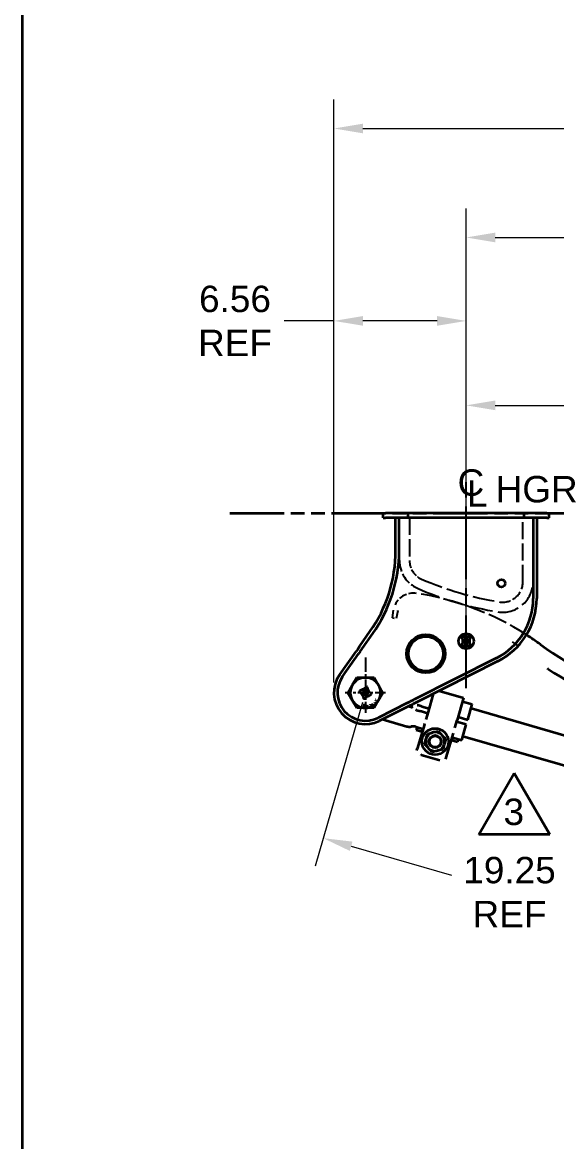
# Model space of a CAD drawing. Header units: inches. Extents: x 0 to 267, y 0 to 172.
# Drawn here: x 7.6 to 34.1, y 56.7 to 112.3 of the extents above; entities that cross this region are included whole.
import ezdxf
from ezdxf.enums import TextEntityAlignment as Align

# ---------------------------------------------------------------- set-up
doc = ezdxf.new("R2010")
doc.units = ezdxf.units.IN
doc.header["$LTSCALE"] = 8
doc.header["$MEASUREMENT"] = 0
for name, pattern in [('CHAIN', [0.7087, 0.4724, -0.0591, 0.1181, -0.0591]), ('DASHED', [0.2067, 0.1654, -0.0413]), ('DOUBLE_DASH_CHAIN', [1.2403, 0.6614, -0.0827, 0.1654, -0.0827, 0.1654, -0.0827])]:
    doc.linetypes.add(name, pattern=pattern)
for name, color, linetype, lineweight in [('Center Mark(Hutchens)', 7, 'Continuous', 25), ('Centerline(Hutchens)', 7, 'Continuous', 25), ('Dimensions(Hutchens)', 7, 'Continuous', 25), ('Hidden Edges(Hutchens)', 7, 'DASHED', 25), ('Phantom Lines(Hutchens)', 7, 'DOUBLE_DASH_CHAIN', 70), ('Sketch Geometry(Hutchens)', 7, 'Continuous', 35), ('Symbols(Hutchens)', 7, 'Continuous', 25), ('Visible Edges(Hutchens)', 7, 'Continuous', 35)]:
    doc.layers.add(name, color=color, linetype=linetype, lineweight=lineweight)
doc.styles.add('Hutchens .164', font='ARIAL.TTF')
doc.styles.add('Hutchens .180', font='ARIAL.TTF')
doc.dimstyles.new('HUTCHENS STD DIM X.XX', dxfattribs={"dimscale": 8, "dimtxt": 0.164, "dimasz": 0.18, "dimexe": 0.18, "dimexo": 0.0625, "dimgap": 0.09, "dimtad": 0, "dimtih": 1, "dimtoh": 1, "dimrnd": 1e-08, "dimzin": 4, "dimdsep": 46, "dimtxsty": 'Hutchens .164', "dimcen": 0.09, "dimclrd": 211, "dimclre": 211, "dimclrt": 7, "dimadec": 0, "dimazin": 1, "dimtfac": 0.762195, "dimtofl": 0, "dimtmove": 0, "dimatfit": 3, "dimfxl": 0, "dimtolj": 1, "dimtzin": 0, "dimlwd": 9, "dimlwe": 9, "dimarcsym": 0})

# ---------------------------------------------------------------- blocks, each defined once
blk = doc.blocks.new('Borders D-SIZE')
at = {"layer": 'Sketch Geometry(Hutchens)'}
blk.add_line((0.9537, 0.5117), (0.9537, 21.4797), dxfattribs=at)
at = {"layer": 'Symbols(Hutchens)', "color": 7}
for tag, height, style, p in [('PART_NO', 0.164, 'Hutchens .164', (33.0853, 2.8866)), ('Sheet_number', 0.164, 'Hutchens .164', (33.1339, 1.1147)), ('REV', 0.18, 'Hutchens .180', (33.0853, 1.5662)), ('SHTS_(TOTAL)', 0.164, 'Hutchens .164', (33.1339, 0.6452))]:
    blk.add_attdef(tag, text='', height=height, rotation=270, dxfattribs=dict(at, style=style)).set_placement(p, align=Align.MIDDLE_CENTER)
blk = doc.blocks.new('CL HGR')
at = {"layer": 'Symbols(Hutchens)', "color": 7, "char_height": 0.164, "attachment_point": 5, "style": 'Hutchens .164'}
for s, insert in [('C', (0.0294, -0.0028)), ('L', (0.068, -0.0698)), ('HGR', (0.4373, -0.044))]:
    blk.add_mtext(s, dxfattribs=dict(at, insert=insert))
blk = doc.blocks.new('*D36')
at = {"layer": 'Defpoints', "color": 0, "linetype": 'Continuous'}
for p in [(48.525, 93.288), (29.653, 89.467), (48.525, 72.033)]:
    blk.add_point(p, dxfattribs=at)
at = {"layer": 'Dimensions(Hutchens)', "color": 211, "linetype": 'Continuous', "lineweight": 9}
for p, q in [((29.653, 89.967), (29.653, 94.728)), ((48.525, 72.533), (48.525, 94.728)), ((31.093, 93.288), (36.219, 93.288)), ((47.085, 93.288), (41.959, 93.288))]:
    blk.add_line(p, q, dxfattribs=at)
at = {"layer": 'Dimensions(Hutchens)', "color": 211, "linetype": 'Continuous'}
for points in [[(31.093, 93.528), (31.093, 93.048), (29.653, 93.288)], [(47.085, 93.528), (47.085, 93.048), (48.525, 93.288)]]:
    blk.add_solid(points, dxfattribs=at)
at = {"layer": 'Dimensions(Hutchens)', "color": 7, "linetype": 'Continuous', "lineweight": 9, "insert": (39.089, 93.288), "char_height": 1.312, "attachment_point": 5, "style": 'Hutchens .164'}
blk.add_mtext('\\A1;19.00\\PREF', dxfattribs=at)
blk = doc.blocks.new('*D45')
at = {"layer": 'Defpoints', "color": 0, "linetype": 'Continuous'}
for p in [(24.653, 79.013), (43.143, 73.656), (22.56, 71.787)]:
    blk.add_point(p, dxfattribs=at)
at = {"layer": 'Dimensions(Hutchens)', "color": 211, "linetype": 'Continuous', "lineweight": 9}
for p, q in [((24.514, 78.532), (22.159, 70.404)), ((43.004, 73.175), (40.649, 65.047)), ((23.943, 71.386), (28.928, 69.942)), ((39.666, 66.831), (34.681, 68.275))]:
    blk.add_line(p, q, dxfattribs=at)
at = {"layer": 'Dimensions(Hutchens)', "color": 211, "linetype": 'Continuous'}
for points in [[(24.01, 71.617), (23.876, 71.156), (22.56, 71.787)], [(39.733, 67.061), (39.599, 66.6), (41.049, 66.43)]]:
    blk.add_solid(points, dxfattribs=at)
at = {"layer": 'Dimensions(Hutchens)', "color": 7, "linetype": 'Continuous', "lineweight": 9, "insert": (31.804, 69.108), "char_height": 1.312, "attachment_point": 5, "style": 'Hutchens .164'}
blk.add_mtext('\\A1;19.25\\PREF', dxfattribs=at)
blk = doc.blocks.new('*D52')
at = {"layer": 'Defpoints', "color": 0, "linetype": 'Continuous'}
for p in [(23.091, 97.483), (23.091, 79.013), (29.653, 79.243)]:
    blk.add_point(p, dxfattribs=at)
at = {"layer": 'Dimensions(Hutchens)', "color": 211, "linetype": 'Continuous', "lineweight": 9}
for p, q in [((23.091, 79.513), (23.091, 98.923)), ((29.653, 79.743), (29.653, 98.923)), ((23.091, 97.483), (20.619, 97.483)), ((28.213, 97.483), (24.531, 97.483))]:
    blk.add_line(p, q, dxfattribs=at)
at = {"layer": 'Dimensions(Hutchens)', "color": 211, "linetype": 'Continuous'}
for points in [[(24.531, 97.723), (24.531, 97.243), (23.091, 97.483)], [(28.213, 97.723), (28.213, 97.243), (29.653, 97.483)]]:
    blk.add_solid(points, dxfattribs=at)
at = {"layer": 'Dimensions(Hutchens)', "color": 7, "linetype": 'Continuous', "lineweight": 9, "insert": (18.18, 97.483), "char_height": 1.312, "attachment_point": 5, "style": 'Hutchens .164'}
blk.add_mtext('\\A1;6.56\\PREF', dxfattribs=at)
blk = doc.blocks.new('*D53')
at = {"layer": 'Defpoints', "color": 0, "linetype": 'Continuous'}
for p in [(84.653, 101.627), (84.653, 89.782), (29.653, 89.467)]:
    blk.add_point(p, dxfattribs=at)
at = {"layer": 'Dimensions(Hutchens)', "color": 211, "linetype": 'Continuous', "lineweight": 9}
for p, q in [((29.653, 89.967), (29.653, 103.067)), ((84.653, 90.282), (84.653, 103.067)), ((31.093, 101.627), (54.96, 101.627)), ((83.213, 101.627), (59.347, 101.627))]:
    blk.add_line(p, q, dxfattribs=at)
at = {"layer": 'Dimensions(Hutchens)', "color": 211, "linetype": 'Continuous'}
for points in [[(31.093, 101.867), (31.093, 101.387), (29.653, 101.627)], [(83.213, 101.867), (83.213, 101.387), (84.653, 101.627)]]:
    blk.add_solid(points, dxfattribs=at)
at = {"layer": 'Dimensions(Hutchens)', "color": 7, "linetype": 'Continuous', "lineweight": 9, "insert": (57.153, 101.627), "char_height": 1.312, "attachment_point": 5, "style": 'Hutchens .164'}
blk.add_mtext('\\A1; "A"', dxfattribs=at)
blk = doc.blocks.new('*D57')
at = {"layer": 'Defpoints', "color": 0, "linetype": 'Continuous'}
for p in [(23.091, 107.041), (218.091, 92.727), (23.091, 79.013)]:
    blk.add_point(p, dxfattribs=at)
at = {"layer": 'Dimensions(Hutchens)', "color": 211, "linetype": 'Continuous', "lineweight": 9}
for p, q in [((23.091, 79.513), (23.091, 108.481)), ((218.091, 93.227), (218.091, 108.481)), ((24.531, 107.041), (110.028, 107.041)), ((216.651, 107.041), (130.494, 107.041))]:
    blk.add_line(p, q, dxfattribs=at)
at = {"layer": 'Dimensions(Hutchens)', "color": 211, "linetype": 'Continuous'}
for points in [[(24.531, 107.281), (24.531, 106.801), (23.091, 107.041)], [(216.651, 107.281), (216.651, 106.801), (218.091, 107.041)]]:
    blk.add_solid(points, dxfattribs=at)
at = {"layer": 'Dimensions(Hutchens)', "color": 7, "linetype": 'Continuous', "lineweight": 9, "insert": (120.261, 107.041), "char_height": 1.312, "attachment_point": 5, "style": 'Hutchens .164'}
blk.add_mtext('\\A1; "E" REC CLEARANCE', dxfattribs=at)
blk = doc.blocks.new('FLAG')
at = {"layer": 'Sketch Geometry(Hutchens)'}
for p, q in [((-0.22, -0.1905), (0, 0.1905)), ((0, 0.1905), (0.22, -0.1905)), ((0.22, -0.1905), (-0.22, -0.1905))]:
    blk.add_line(p, q, dxfattribs=at)
at = {"layer": 'Symbols(Hutchens)', "color": 7, "style": 'Hutchens .164'}
blk.add_attdef('NO:', text='', height=0.164, dxfattribs=at).set_placement((-0.0034, -0.0497), align=Align.MIDDLE_CENTER)

msp = doc.modelspace()

# ---------------------------------------------------------------- linework, layer by layer
at = {"layer": 'Center Mark(Hutchens)', "linetype": 'CHAIN', "ltscale": 0.190971}
msp.add_line((24.6531, 80.7641), (24.6531, 78.0125), dxfattribs=at)
at = {"layer": 'Center Mark(Hutchens)', "linetype": 'CHAIN', "ltscale": 0.138781}
msp.add_line((25.6531, 79.0125), (23.6531, 79.0125), dxfattribs=at)
at = {"layer": 'Centerline(Hutchens)', "linetype": 'CHAIN', "ltscale": 0.954115}
msp.add_line((29.6531, 79.243), (29.6531, 89.467), dxfattribs=at)
at = {"layer": 'Hidden Edges(Hutchens)', "ltscale": 0.642537}
for p, q in [((26.3406, 85.575), (26.3406, 87.7)), ((26.8406, 87.7), (26.8406, 85.575)), ((32.4656, 84.5125), (32.4656, 87.7)), ((32.9656, 87.7), (32.9656, 84.5125))]:
    msp.add_line(p, q, dxfattribs=at)
at = {"layer": 'Hidden Edges(Hutchens)', "ltscale": 0.299877}
msp.add_line((25.9889, 82.7364), (26.047, 83.1159), dxfattribs=at)
at = {"layer": 'Hidden Edges(Hutchens)', "ltscale": 0.298367}
msp.add_line((26.2585, 83.0796), (26.1767, 82.7077), dxfattribs=at)
at = {"layer": 'Hidden Edges(Hutchens)', "ltscale": 0.001489}
msp.add_line((26.2595, 83.0834), (26.2585, 83.0796), dxfattribs=at)
at = {"layer": 'Hidden Edges(Hutchens)', "ltscale": 0.045142}
msp.add_line((25.9889, 82.7364), (26.1767, 82.7077), dxfattribs=at)
at = {"layer": 'Hidden Edges(Hutchens)', "ltscale": 0.101732, "flags": 128}
msp.add_lwpolyline([(26.1287, 83.3837), (26.1234, 83.3721)], dxfattribs=at)
at = {"layer": 'Hidden Edges(Hutchens)', "ltscale": 0.089693, "flags": 128}
msp.add_lwpolyline([(26.2595, 83.0834), (26.2612, 83.0896)], dxfattribs=at)
at = {"layer": 'Hidden Edges(Hutchens)', "ltscale": 0.665582, "flags": 128}
msp.add_lwpolyline([(32.2371, 81.3394), (31.9491, 81.5463)], dxfattribs=at)
at = {"layer": 'Hidden Edges(Hutchens)', "ltscale": 0.413586}
msp.add_arc((27.8406, 85.575), 1.5, 180, 246.36914, dxfattribs=at)
at = {"layer": 'Hidden Edges(Hutchens)', "ltscale": 0.275691}
msp.add_arc((27.8406, 85.575), 1, 180, 246.36914, dxfattribs=at)
at = {"layer": 'Hidden Edges(Hutchens)', "ltscale": 0.814862}
msp.add_arc((33.8031, 99.2027), 15.875, 246.36914, 260.95878, dxfattribs=at)
at = {"layer": 'Hidden Edges(Hutchens)', "ltscale": 0.784015}
msp.add_arc((31.4656, 84.5125), 1.5, 260.95878, 0, dxfattribs=at)
at = {"layer": 'Hidden Edges(Hutchens)', "ltscale": 0.411456}
msp.add_arc((31.4656, 84.5125), 1, 260.95878, 0, dxfattribs=at)
at = {"layer": 'Hidden Edges(Hutchens)', "ltscale": 0.306081}
msp.add_arc((27.0349, 82.9608), 1, 81.30042, 154.98301, dxfattribs=at)
at = {"layer": 'Hidden Edges(Hutchens)', "ltscale": 0.840527}
msp.add_arc((33.8031, 99.2027), 16.375, 246.36914, 260.95878, dxfattribs=at)
at = {"layer": 'Hidden Edges(Hutchens)', "ltscale": 0.711154}
msp.add_arc((25.064, 70.0807), 14.03, 57.28808, 81.30013, dxfattribs=at)
at = {"layer": 'Phantom Lines(Hutchens)', "lineweight": 35, "ltscale": 0.50903}
msp.add_line((17.9205, 87.932), (225.0032, 87.932), dxfattribs=at)
at = {"layer": 'Visible Edges(Hutchens)'}
for p, q in [((25.5281, 87.932), (25.6531, 87.932)), ((25.5281, 87.7), (25.5281, 87.932)), ((26.7781, 87.932), (25.6531, 87.932)), ((27.1531, 87.932), (26.7781, 87.932)), ((26.7781, 87.7), (26.7781, 87.932)), ((29.6218, 87.932), (27.1531, 87.932)), ((29.6531, 87.9008), (29.6218, 87.932)), ((29.6218, 87.932), (29.6843, 87.932)), ((29.6843, 87.932), (29.6531, 87.9008)), ((32.1531, 87.932), (29.6843, 87.932)), ((32.5281, 87.932), (32.1531, 87.932)), ((33.6531, 87.932), (32.5281, 87.932)), ((32.5281, 87.7), (32.5281, 87.932)), ((33.6531, 87.932), (33.7781, 87.932)), ((33.7781, 87.7), (33.7781, 87.932)), ((25.5281, 87.7), (25.6531, 87.7)), ((26.7781, 87.7), (25.6531, 87.7)), ((26.1531, 86.075), (26.1531, 87.7)), ((26.3261, 86.075), (26.3261, 87.7)), ((27.1531, 87.7), (26.7781, 87.7)), ((29.6218, 87.7), (27.1531, 87.7)), ((29.6218, 87.7), (29.6531, 87.7313)), ((29.6218, 87.7), (29.6843, 87.7)), ((29.6531, 87.7313), (29.6843, 87.7)), ((32.1531, 87.7), (29.6843, 87.7)), ((32.5281, 87.7), (32.1531, 87.7)), ((33.6531, 87.7), (32.5281, 87.7)), ((32.9801, 87.7), (32.9801, 83.7)), ((33.1531, 87.7), (33.1531, 83.7)), ((33.6531, 87.7), (33.7781, 87.7)), ((24.3896, 81.3531), (24.8775, 82.0463)), ((24.5138, 81.2289), (25.019, 81.9467)), ((29.4343, 81.7625), (29.4343, 81.7313)), ((29.6062, 81.7938), (29.4656, 81.7938)), ((29.6374, 81.7313), (29.6374, 81.7625)), ((29.6687, 81.7625), (29.6687, 81.7313)), ((29.8406, 81.7938), (29.6999, 81.7938)), ((29.8718, 81.7313), (29.8718, 81.7625)), ((24.2692, 81.1819), (24.1888, 81.0678)), ((24.2692, 81.1819), (24.3559, 81.3052)), ((24.3559, 81.3052), (24.3896, 81.3531)), ((24.3933, 81.0577), (24.4801, 81.181)), ((24.4801, 81.181), (24.5138, 81.2289)), ((29.4343, 81.4188), (29.4343, 81.3875)), ((29.4656, 81.7), (29.4702, 81.7)), ((29.4702, 81.45), (29.4656, 81.45)), ((29.4656, 81.3563), (29.6062, 81.3563)), ((29.4702, 81.7), (29.4702, 81.45)), ((29.5952, 81.7), (29.6062, 81.7)), ((29.5952, 81.6936), (29.5952, 81.7)), ((29.5952, 81.45), (29.5952, 81.4565)), ((29.6062, 81.45), (29.5952, 81.45)), ((29.6374, 81.3875), (29.6374, 81.4188)), ((29.6687, 81.4188), (29.6687, 81.3875)), ((29.6999, 81.7), (29.7109, 81.7)), ((29.7109, 81.45), (29.6999, 81.45)), ((29.6999, 81.3563), (29.8406, 81.3563)), ((29.7109, 81.7), (29.7109, 81.6936)), ((29.7109, 81.4565), (29.7109, 81.45)), ((29.8359, 81.45), (29.8359, 81.7)), ((29.8359, 81.7), (29.8406, 81.7)), ((29.8406, 81.45), (29.8359, 81.45)), ((29.8718, 81.3875), (29.8718, 81.4188)), ((23.3753, 79.9118), (24.1888, 81.0678)), ((23.5168, 79.8122), (24.313, 80.9436)), ((24.3933, 81.0577), (24.313, 80.9436)), ((31.1496, 80.7286), (27.0691, 78.6736)), ((31.2274, 80.5741), (27.198, 78.5448)), ((24.0035, 79.3875), (24.22, 79.7625)), ((24.22, 79.7625), (24.6531, 79.7625)), ((24.6531, 79.7625), (25.0861, 79.7625)), ((25.0861, 79.7625), (25.3026, 79.3875)), ((23.787, 79.0125), (24.0035, 79.3875)), ((24.0035, 78.6375), (23.787, 79.0125)), ((24.3699, 79.0655), (24.3851, 79.0391)), ((24.5031, 79.1785), (24.3813, 79.1082)), ((24.4278, 79.0277), (24.4319, 79.0301)), ((24.4319, 79.0301), (24.5577, 78.8123)), ((24.5402, 79.0926), (24.5496, 79.098)), ((24.5522, 79.0718), (24.5402, 79.0926)), ((24.561, 79.1407), (24.5458, 79.1671)), ((24.5728, 79.1827), (24.5881, 79.1563)), ((24.7061, 79.2957), (24.5843, 79.2254)), ((24.6308, 79.1449), (24.6402, 79.1503)), ((24.6402, 79.1503), (24.6522, 79.1295)), ((24.7485, 79.2128), (24.7526, 79.2152)), ((24.8742, 78.995), (24.7485, 79.2128)), ((24.764, 79.2579), (24.7488, 79.2843)), ((24.754, 78.9533), (24.7659, 78.9325)), ((24.8783, 78.9974), (24.8742, 78.995)), ((24.9363, 78.9595), (24.921, 78.9859)), ((25.3026, 79.3875), (25.5191, 79.0125)), ((25.5191, 79.0125), (25.3026, 78.6375)), ((28.0213, 78.9594), (27.7634, 78.0691)), ((28.3064, 79.103), (29.5225, 78.7506)), ((24.22, 78.2625), (24.0035, 78.6375)), ((24.5421, 78.7672), (24.5574, 78.7408)), ((24.5577, 78.8123), (24.5536, 78.8099)), ((24.6001, 78.7293), (24.7218, 78.7997)), ((24.6659, 78.8748), (24.6539, 78.8955)), ((24.6753, 78.8802), (24.6659, 78.8748)), ((24.7333, 78.8423), (24.718, 78.8688)), ((24.7451, 78.8844), (24.7603, 78.858)), ((24.7659, 78.9325), (24.7565, 78.9271)), ((24.803, 78.8465), (24.9248, 78.9168)), ((25.017, 78.4417), (24.9777, 78.419)), ((24.9777, 78.419), (24.985, 78.4064)), ((24.985, 78.4064), (25.0243, 78.4291)), ((25.0243, 78.4291), (25.017, 78.4417)), ((25.3026, 78.6375), (25.0861, 78.2625)), ((25.1476, 78.6249), (25.1607, 78.6139)), ((25.1607, 78.6139), (25.1613, 78.6146)), ((25.2213, 78.5598), (25.2344, 78.5489)), ((25.2713, 78.6145), (25.2334, 78.5694)), ((25.2344, 78.5489), (25.2819, 78.6056)), ((25.2819, 78.6056), (25.2713, 78.6145)), ((26.7458, 78.5108), (25.2781, 77.7715)), ((26.7458, 78.5108), (26.8752, 78.5759)), ((26.8747, 78.3819), (27.004, 78.4471)), ((27.0149, 78.6463), (26.8752, 78.5759)), ((26.9587, 78.4096), (26.924, 78.2895)), ((26.9402, 78.415), (27.0117, 78.3943)), ((27.1437, 78.5174), (27.004, 78.4471)), ((27.0691, 78.6736), (27.0149, 78.6463)), ((27.198, 78.5448), (27.1437, 78.5174)), ((27.2321, 78.3955), (27.2238, 78.3979)), ((27.2321, 78.3955), (27.2501, 78.3903)), ((29.5225, 78.7506), (29.2041, 77.6517)), ((29.4744, 78.5845), (29.9546, 78.4453)), ((29.7305, 77.6716), (29.9546, 78.4453)), ((24.6531, 78.2625), (24.22, 78.2625)), ((24.6192, 78.3919), (24.5431, 78.3919)), ((24.5431, 78.3919), (24.5431, 78.3778)), ((24.5431, 78.3778), (24.605, 78.3778)), ((24.605, 78.3778), (24.5502, 78.2719)), ((24.5502, 78.2719), (24.5673, 78.2719)), ((24.5673, 78.2719), (24.6192, 78.3739)), ((24.6192, 78.3739), (24.6192, 78.3919)), ((25.0861, 78.2625), (24.6531, 78.2625)), ((24.7108, 78.37), (24.7127, 78.3592)), ((24.7127, 78.3592), (24.7341, 78.363)), ((24.7481, 78.2838), (24.7266, 78.28)), ((24.7266, 78.28), (24.7288, 78.2679)), ((24.7288, 78.2679), (24.7864, 78.2781)), ((24.7445, 78.393), (24.7323, 78.3908)), ((24.7341, 78.363), (24.7481, 78.2838)), ((24.7633, 78.2865), (24.7445, 78.393)), ((24.7843, 78.2902), (24.7633, 78.2865)), ((24.7864, 78.2781), (24.7843, 78.2902)), ((24.9034, 78.3254), (24.9027, 78.325)), ((24.9027, 78.325), (24.9092, 78.311)), ((26.8747, 78.3819), (25.3559, 77.617)), ((26.9769, 78.2742), (26.7762, 78.3323)), ((26.8039, 78.3243), (26.8114, 78.35)), ((27.1542, 78.1578), (27.1625, 78.1554)), ((27.1805, 78.1501), (27.1625, 78.1554)), ((27.1805, 78.1501), (27.3836, 78.0913)), ((27.4531, 78.3314), (27.2501, 78.3903)), ((27.7399, 77.9881), (27.3836, 78.0913)), ((27.4531, 78.3314), (27.8095, 78.2282)), ((27.7613, 78.0619), (27.6533, 77.6891)), ((27.7634, 78.0691), (27.7613, 78.0619)), ((29.896, 78.2431), (38.3004, 75.8082)), ((25.5026, 77.6909), (25.6565, 77.6463)), ((25.6565, 77.6463), (26.7068, 77.342)), ((26.9433, 77.3314), (26.9229, 77.3282)), ((27.1594, 77.3176), (27.2158, 77.3013)), ((27.2158, 77.3013), (27.1783, 77.1716)), ((27.2158, 77.3013), (27.486, 77.223)), ((27.5772, 77.4264), (27.2278, 76.2204)), ((29.094, 77.2717), (29.202, 77.6445)), ((29.6609, 77.4315), (29.1807, 77.5707)), ((29.2041, 77.6517), (29.202, 77.6445)), ((29.2502, 77.8108), (29.7305, 77.6716)), ((29.4368, 76.6578), (29.6609, 77.4315)), ((27.1783, 77.1716), (27.4484, 77.0933)), ((27.486, 77.223), (27.4484, 77.0933)), ((27.4484, 77.0933), (27.4782, 77.0847)), ((27.5157, 77.2144), (27.486, 77.223)), ((27.658, 76.6956), (27.6701, 76.7373)), ((27.6701, 76.7373), (27.7394, 76.9765)), ((27.7394, 76.9765), (27.9813, 77.0361)), ((27.9813, 77.0361), (28.0233, 77.0465)), ((28.0233, 77.0465), (28.2652, 77.1061)), ((28.2652, 77.1061), (28.4378, 76.9264)), ((28.4378, 76.9264), (28.4678, 76.8952)), ((28.4678, 76.8952), (28.6403, 76.7155)), ((28.6685, 75.803), (29.0179, 77.0089)), ((28.9868, 76.7882), (28.9492, 76.6585)), ((28.9565, 76.797), (28.9567, 76.7969)), ((28.9868, 76.7882), (28.9567, 76.7969)), ((28.9868, 76.7882), (29.2569, 76.7099)), ((29.4953, 76.86), (37.8997, 74.4251)), ((27.2038, 76.1376), (27.2278, 76.2204)), ((27.5887, 76.4564), (27.658, 76.6956)), ((27.7612, 76.2767), (27.5887, 76.4564)), ((27.7913, 76.2455), (27.7612, 76.2767)), ((27.9638, 76.0658), (27.7913, 76.2455)), ((28.4896, 76.1953), (28.2478, 76.1357)), ((28.559, 76.4346), (28.4896, 76.1953)), ((28.571, 76.4762), (28.559, 76.4346)), ((28.6403, 76.7155), (28.571, 76.4762)), ((28.9189, 76.6673), (28.9192, 76.6672)), ((28.9192, 76.6672), (28.9492, 76.6585)), ((28.9492, 76.6585), (29.2193, 76.5803)), ((29.2569, 76.7099), (29.2193, 76.5803)), ((29.2569, 76.7099), (29.4368, 76.6578)), ((27.4222, 75.9328), (28.3505, 75.6639)), ((28.2057, 76.1254), (27.9638, 76.0658)), ((28.2478, 76.1357), (28.2057, 76.1254)), ((28.6445, 75.7202), (28.6685, 75.803))]:
    msp.add_line(p, q, dxfattribs=at)
at = {"layer": 'Visible Edges(Hutchens)', "flags": 128}
for points in [[(33.7057, 80.1988), (33.6935, 80.2082)], [(24.8628, 78.4127), (24.8625, 78.4118)], [(24.8823, 78.4343), (24.8815, 78.4339)], [(24.8878, 78.4224), (24.8883, 78.4226)], [(24.9043, 78.4226), (24.9059, 78.4218)], [(24.911, 78.4358), (24.9102, 78.4361)], [(24.9254, 78.3974), (24.9255, 78.3971)], [(24.9416, 78.401), (24.9407, 78.4029)], [(25.0605, 78.5411), (25.0584, 78.539)], [(25.0635, 78.5097), (25.0633, 78.5105)], [(25.0691, 78.5308), (25.0698, 78.5314)], [(25.0713, 78.4685), (25.0736, 78.4658)], [(25.0838, 78.479), (25.0829, 78.4801)], [(25.0906, 78.5326), (25.0913, 78.5322)], [(25.1102, 78.4539), (25.1085, 78.4549)], [(25.1175, 78.5074), (25.1184, 78.5062)], [(25.13, 78.5179), (25.1277, 78.5205)], [(25.1323, 78.4555), (25.1315, 78.4549)], [(25.1377, 78.4766), (25.138, 78.4758)], [(25.1409, 78.4453), (25.1429, 78.4474)], [(25.1619, 78.6531), (25.1612, 78.6523)], [(25.1613, 78.6146), (25.1613, 78.6149)], [(25.1637, 78.6278), (25.1639, 78.6283)], [(25.1718, 78.6433), (25.1721, 78.6437)], [(25.1849, 78.6514), (25.1854, 78.6515)], [(25.2003, 78.6462), (25.2019, 78.6447)], [(25.2101, 78.6593), (25.2084, 78.6606)], [(25.2178, 78.6006), (25.218, 78.599)], [(25.2245, 78.6391), (25.2242, 78.6398)], [(25.2299, 78.6136), (25.2298, 78.6145)], [(25.2334, 78.5694), (25.2333, 78.5706)], [(27.2238, 78.3979), (27.2156, 78.4002)], [(24.7323, 78.3908), (24.7323, 78.3895)], [(24.8653, 78.3807), (24.8659, 78.3795)], [(24.8798, 78.3882), (24.8792, 78.3897)], [(24.89, 78.3584), (24.8909, 78.3582)], [(24.896, 78.3727), (24.8953, 78.3729)], [(24.9092, 78.311), (24.9097, 78.3111)], [(24.9117, 78.3753), (24.9111, 78.3751)], [(24.914, 78.3618), (24.9148, 78.3621)], [(24.9183, 78.3288), (24.9179, 78.3286)], [(24.9223, 78.3153), (24.9239, 78.3161)], [(24.9283, 78.3904), (24.928, 78.3898)], [(24.9331, 78.3799), (24.9339, 78.3776)], [(24.9509, 78.3498), (24.9513, 78.3527)], [(26.9769, 78.2742), (26.9829, 78.2671)], [(27.5772, 77.4264), (27.5962, 77.492)], [(29.094, 77.2717), (29.0917, 77.2637)], [(27.4222, 75.9328), (27.4054, 75.9379)], [(28.6445, 75.7202), (28.6411, 75.7104)]]:
    msp.add_lwpolyline(points, dxfattribs=at)
at = {"layer": 'Visible Edges(Hutchens)'}
for centre, radius in [((31.4031, 84.45), 0.1875), ((27.6531, 80.95), 0.9575), ((27.6531, 80.95), 0.95), ((27.6531, 80.95), 0.861), ((29.6531, 81.575), 0.375), ((29.6531, 81.575), 0.0781), ((24.6531, 79.0125), 0.0781), ((28.1145, 76.5859), 0.6563), ((28.1145, 76.5859), 0.3126), ((28.1145, 76.5859), 0.3125), ((28.1145, 76.5859), 0.28)]:
    msp.add_circle(centre, radius, dxfattribs=at)
for centre, radius, start, end in [((19.1531, 86.075), 7, 324.86268, 0), ((19.1531, 86.075), 7.173, 324.86268, 0), ((29.6531, 83.7), 3.327, 296.73123, 0), ((29.6531, 83.7), 3.5, 296.73123, 0), ((29.4656, 81.7625), 0.0313, 90, 180), ((29.4656, 81.7313), 0.0313, 180, 270), ((29.6062, 81.7625), 0.0313, 0, 90), ((29.6062, 81.7313), 0.0313, 270, 0), ((29.6999, 81.7625), 0.0313, 90, 180), ((29.6999, 81.7313), 0.0313, 180, 270), ((29.8406, 81.7625), 0.0313, 0, 90), ((29.8406, 81.7313), 0.0312, 270, 0), ((25.064, 70.0807), 14.03, 53.84362, 57.28808), ((29.4656, 81.4188), 0.0312, 90, 180), ((29.4656, 81.3875), 0.0313, 180, 270), ((29.6531, 81.575), 0.117, 126.92427, 233.07573), ((29.564, 81.6936), 0.0313, 306.92427, 0), ((29.564, 81.4565), 0.0313, 0, 53.07573), ((29.6062, 81.4188), 0.0313, 0, 90), ((29.6062, 81.3875), 0.0313, 270, 0), ((29.6999, 81.4188), 0.0312, 90, 180), ((29.6999, 81.3875), 0.0313, 180, 270), ((29.7421, 81.6936), 0.0313, 180, 233.07573), ((29.7421, 81.4565), 0.0313, 126.92427, 180), ((29.6531, 81.575), 0.117, 306.92427, 53.07573), ((29.8406, 81.4188), 0.0313, 0, 90), ((29.8406, 81.3875), 0.0313, 270, 0), ((44.4125, 96.5594), 18.7646, 233.8436, 270.26325), ((44.4125, 96.5594), 19.5526, 236.79843, 270.26325), ((24.6531, 79.0125), 1.5625, 144.86268, 296.73123), ((24.6531, 79.0125), 1.3895, 144.86268, 296.73123), ((24.6531, 79.0125), 0.75, 90, 150), ((24.6531, 79.0125), 0.75, 30, 90), ((24.6531, 79.0125), 0.75, 150, 210), ((24.3969, 79.0812), 0.0313, 120, 210), ((24.4122, 79.0548), 0.0312, 210, 300), ((24.5187, 79.1515), 0.0312, 30, 120), ((24.6531, 79.0125), 0.117, 149.5768, 270.4232), ((24.534, 79.1251), 0.0312, 300, 30), ((24.5999, 79.1984), 0.0313, 120, 210), ((24.6152, 79.1719), 0.0312, 210, 300), ((24.6531, 79.0125), 0.117, 329.5768, 90.4232), ((24.7217, 79.2687), 0.0313, 30, 120), ((24.7369, 79.2423), 0.0313, 300, 30), ((24.8939, 78.9703), 0.0312, 30, 120), ((24.9092, 78.9439), 0.0312, 300, 30), ((24.6531, 79.0125), 0.75, 330, 30), ((24.6531, 79.0125), 0.75, 210, 270), ((24.5692, 78.7828), 0.0312, 120, 210), ((24.5844, 78.7564), 0.0312, 210, 300), ((24.6531, 79.0125), 0.75, 270, 330), ((24.691, 78.8531), 0.0312, 30, 120), ((24.7062, 78.8267), 0.0313, 300, 30), ((24.7722, 78.9), 0.0312, 120, 210), ((24.7874, 78.8736), 0.0312, 210, 300), ((26.846, 77.8223), 0.5, 253.84252, 278.85024), ((27.0203, 76.8374), 0.5, 73.84252, 98.85024), ((28.1145, 76.5859), 0.4695, 106.48702, 161.19802), ((28.1145, 76.5859), 0.4695, 46.48702, 101.19802), ((28.1145, 76.5859), 0.4695, 346.48702, 41.19802), ((28.1145, 76.5859), 0.4695, 166.48702, 221.19802), ((28.1145, 76.5859), 0.4695, 226.48702, 281.19802), ((28.1145, 76.5859), 0.4695, 286.48702, 341.19802)]:
    msp.add_arc(centre, radius, start, end, dxfattribs=at)

# ---------------------------------------------------------------- block references
at = {"xscale": 8, "yscale": 8, "zscale": 8}
for name, p in [('Borders D-SIZE', (0, 0)), ('CL HGR', (29.6531, 89.467))]:
    msp.add_blockref(name, p, dxfattribs=at)
msp.add_blockref('FLAG', (32.0432, 73.4938), dxfattribs=at).add_auto_attribs({'NO:': '3'})

# ---------------------------------------------------------------- dimensions: what is measured, and where the dimension line sits
at = {"layer": 'Dimensions(Hutchens)', "color": 211, "linetype": 'Continuous', "lineweight": 9}
for base, p1, p2, angle, text, override, picture, middle in [((23.0906, 107.041), (218.0906, 92.727), (23.0906, 79.0125), 180, ' "E" REC CLEARANCE', {"dimtih": 0, "dimtoh": 0, "dimdec": 2, "dimtp": 0, "dimtm": 0, "dimtdec": 2, "dimatfit": 2}, '*D57', (120.2611, 107.041)), ((23.0906, 97.483), (29.6531, 79.243), (23.0906, 79.0125), 180, '<>\\PREF', {"dimtih": 0, "dimtoh": 0, "dimdec": 2, "dimtp": 0, "dimtm": 0, "dimtdec": 2, "dimatfit": 2}, '*D52', (18.1803, 97.483)), ((22.5596, 71.7869), (43.1427, 73.6557), (24.6531, 79.0125), 343.84252, '<>\\PREF', {"dimdec": 2, "dimtp": 0, "dimtm": 0, "dimtdec": 2, "dimatfit": 2}, '*D45', (31.8044, 69.1085))]:
    dim = msp.add_linear_dim(base=base, p1=p1, p2=p2, angle=angle, text=text, dimstyle='HUTCHENS STD DIM X.XX', override=override, dxfattribs=at)
    dim.commit()
    dim.dimension.update_dxf_attribs({"geometry": picture, "text_midpoint": middle, "dimtype": 160})
for base, p2, text, override, picture, middle in [((84.6531, 101.627), (84.6531, 89.7816), ' "A"', {"dimtih": 0, "dimtoh": 0, "dimdec": 2, "dimtp": 0, "dimtm": 0, "dimtdec": 2, "dimatfit": 2}, '*D53', (57.1531, 101.627)), ((48.5252, 93.2877), (48.5252, 72.0331), '<>\\PREF', {"dimtih": 0, "dimtoh": 0, "dimdec": 2, "dimlfac": 1.006775, "dimtp": 0, "dimtm": 0, "dimtdec": 2, "dimatfit": 2}, '*D36', (39.0891, 93.2877))]:
    dim = msp.add_linear_dim(base=base, p1=(29.6531, 89.467), p2=p2, text=text, dimstyle='HUTCHENS STD DIM X.XX', override=override, dxfattribs=at)
    dim.commit()
    dim.dimension.update_dxf_attribs({"geometry": picture, "text_midpoint": middle, "dimtype": 160})

doc.saveas('drawing.dxf')
